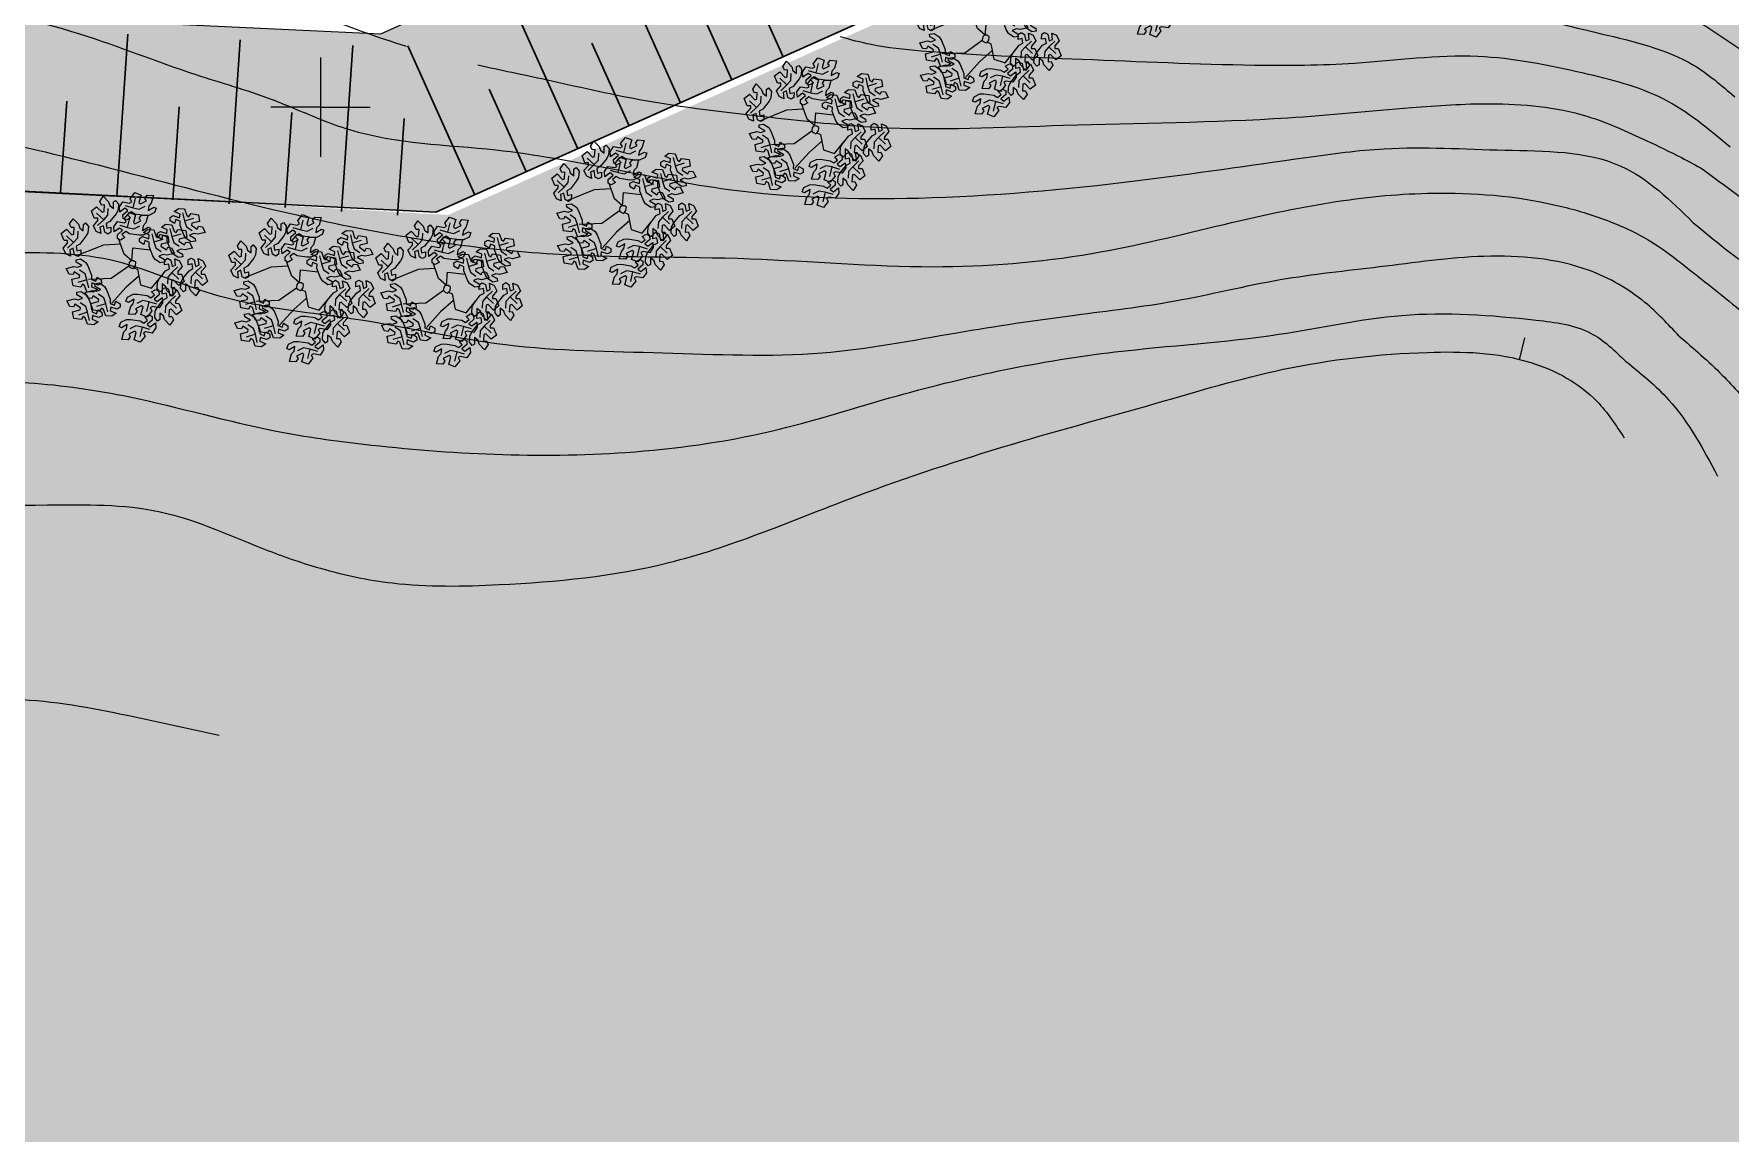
# Model space of a CAD drawing. Header units: millimetres. Extents: x 5637 to 6048, y 3385 to 3927.
# Drawn here: x 5907.7 to 5958.9, y 3505.3 to 3538.5 of the extents above; entities that cross this region are included whole.
import ezdxf

# ---------------------------------------------------------------- set-up
doc = ezdxf.new("R2010")
doc.units = ezdxf.units.MM
doc.layers.add('Contour Lines', color=253, linetype='Continuous')
doc.layers.add('net', color=250, linetype='Continuous')
for name, color, linetype, lineweight in [('ground 1', 7, 'Continuous', 30), ('hatch', 253, 'Continuous', 13), ('project gr', 250, 'Continuous', 30)]:
    doc.layers.add(name, color=color, linetype=linetype, lineweight=lineweight)
doc.layers.add('plants1', color=7, linetype='Continuous', true_color=0x89ee5d)
pattern_1 = [(45, (2816.3681, -1263.7476), (-0.265165043, 0.265165043), []), (135, (2816.3681, -1263.7476), (-0.79549513, 0.265165043), [0.9375, -0.5625])]

# ---------------------------------------------------------------- blocks, each defined once
blk = doc.blocks.new('net')
at = {"layer": 'ground 1', "color": 3, "lineweight": 15}
for p, q in [((0, 3), (0, -3)), ((0, 0), (-3, 0)), ((0, 0), (3, 0))]:
    blk.add_line(p, q, dxfattribs=at)
blk = doc.blocks.new('212')
at = {"color": 48, "linetype": 'Continuous'}
for p, q in [((2812.246, 4856.905), (2812.352, 4857.064)), ((2812.295, 4856.797), (2812.246, 4856.905)), ((2812.352, 4857.064), (2812.514, 4856.895)), ((2812.66, 4856.894), (2812.725, 4856.94)), ((2812.725, 4856.94), (2812.813, 4856.833)), ((2813.16, 4856.989), (2813.307, 4857.173)), ((2813.212, 4856.895), (2813.16, 4856.989)), ((2813.16, 4856.989), (2813.16, 4856.989)), ((2813.255, 4856.716), (2813.323, 4857.001)), ((2813.307, 4857.173), (2813.495, 4857.1)), ((2813.495, 4857.1), (2813.43, 4856.875)), ((2813.477, 4856.833), (2813.658, 4856.924)), ((2813.608, 4857), (2813.677, 4857.096)), ((2813.658, 4856.924), (2813.608, 4857)), ((2813.677, 4857.096), (2813.867, 4857.083)), ((2813.867, 4857.083), (2813.802, 4856.858)), ((2811.994, 4856.623), (2812.151, 4856.749)), ((2812.08, 4856.404), (2811.994, 4856.623)), ((2812.187, 4856.402), (2812.08, 4856.404)), ((2812.08, 4856.404), (2812.08, 4856.404)), ((2812.151, 4856.749), (2812.314, 4856.581)), ((2812.364, 4856.35), (2812.151, 4856.551)), ((2812.186, 4856.327), (2812.187, 4856.402)), ((2812.386, 4856.803), (2812.295, 4856.797)), ((2812.314, 4856.581), (2812.374, 4856.601)), ((2812.364, 4856.35), (2812.49, 4856.49)), ((2812.374, 4856.601), (2812.386, 4856.803)), ((2812.49, 4856.49), (2812.502, 4856.693)), ((2812.514, 4856.895), (2812.551, 4856.783)), ((2812.551, 4856.783), (2812.66, 4856.696)), ((2812.74, 4856.536), (2812.554, 4856.3)), ((2812.66, 4856.696), (2812.66, 4856.894)), ((2812.797, 4856.642), (2812.74, 4856.536)), ((2812.813, 4856.833), (2812.797, 4856.642)), ((2812.838, 4856.74), (2812.944, 4856.897)), ((2812.853, 4856.586), (2812.838, 4856.74)), ((2813.006, 4856.701), (2812.853, 4856.586)), ((2812.944, 4856.897), (2813.146, 4856.859)), ((2812.947, 4856.502), (2813.098, 4856.635)), ((2812.949, 4856.391), (2812.947, 4856.502)), ((2812.947, 4856.502), (2812.947, 4856.502)), ((2813.04, 4856.341), (2812.949, 4856.391)), ((2812.992, 4856.389), (2813.139, 4856.573)), ((2813.098, 4856.635), (2813.006, 4856.701)), ((2813.015, 4856.787), (2813.255, 4856.716)), ((2813.171, 4856.413), (2813.04, 4856.341)), ((2813.197, 4856.594), (2813.085, 4856.506)), ((2813.085, 4856.506), (2813.171, 4856.413)), ((2813.087, 4856.116), (2813.155, 4856.402)), ((2813.139, 4856.573), (2813.327, 4856.501)), ((2813.146, 4856.859), (2813.212, 4856.895)), ((2813.307, 4856.527), (2813.197, 4856.594)), ((2813.255, 4856.716), (2813.44, 4856.678)), ((2813.327, 4856.501), (2813.262, 4856.276)), ((2813.605, 4856.484), (2813.307, 4856.527)), ((2813.43, 4856.875), (2813.477, 4856.833)), ((2813.44, 4856.678), (2813.621, 4856.768)), ((2813.44, 4856.4), (2813.509, 4856.497)), ((2813.49, 4856.324), (2813.44, 4856.4)), ((2813.509, 4856.497), (2813.699, 4856.484)), ((2813.725, 4856.487), (2813.605, 4856.484)), ((2813.699, 4856.484), (2813.634, 4856.259)), ((2813.724, 4856.77), (2813.703, 4856.632)), ((2813.703, 4856.632), (2813.875, 4856.731)), ((2813.802, 4856.858), (2813.724, 4856.77)), ((2813.899, 4856.569), (2813.725, 4856.487)), ((2813.875, 4856.731), (2813.947, 4856.699)), ((2813.947, 4856.699), (2813.899, 4856.569)), ((2814.371, 4856.422), (2814.467, 4856.479)), ((2814.374, 4856.318), (2814.371, 4856.422)), ((2814.467, 4856.479), (2814.467, 4856.479)), ((2814.467, 4856.479), (2814.658, 4856.414)), ((2814.492, 4856.602), (2814.619, 4856.692)), ((2814.669, 4856.527), (2814.492, 4856.602)), ((2814.619, 4856.692), (2814.808, 4856.679)), ((2814.658, 4856.414), (2814.669, 4856.527)), ((2814.748, 4856.562), (2814.806, 4856.319)), ((2814.806, 4856.319), (2815.087, 4856.403)), ((2814.808, 4856.679), (2814.876, 4856.485)), ((2814.876, 4856.485), (2814.94, 4856.446)), ((2814.94, 4856.446), (2814.995, 4856.538)), ((2814.995, 4856.538), (2814.995, 4856.538)), ((2814.995, 4856.538), (2815.228, 4856.503)), ((2815.228, 4856.503), (2815.259, 4856.304)), ((2811.083, 4855.944), (2811.24, 4856.07)), ((2811.169, 4855.725), (2811.083, 4855.944)), ((2811.24, 4856.07), (2811.403, 4855.901)), ((2811.335, 4856.226), (2811.441, 4856.385)), ((2811.384, 4856.118), (2811.335, 4856.226)), ((2811.475, 4856.124), (2811.384, 4856.118)), ((2811.403, 4855.901), (2811.463, 4855.921)), ((2811.441, 4856.385), (2811.603, 4856.216)), ((2811.463, 4855.921), (2811.475, 4856.124)), ((2811.579, 4855.811), (2811.591, 4856.014)), ((2811.603, 4856.216), (2811.64, 4856.104)), ((2811.64, 4856.104), (2811.749, 4856.017)), ((2811.749, 4856.017), (2811.75, 4856.215)), ((2811.75, 4856.215), (2811.814, 4856.261)), ((2811.814, 4856.261), (2811.902, 4856.154)), ((2811.886, 4855.963), (2811.829, 4855.857)), ((2811.902, 4856.154), (2811.886, 4855.963)), ((2812.052, 4856.172), (2812.186, 4856.327)), ((2812.135, 4856.001), (2812.052, 4856.172)), ((2812.276, 4855.937), (2812.135, 4856.001)), ((2812.182, 4856.178), (2812.364, 4856.35)), ((2812.356, 4856.174), (2812.252, 4856.127)), ((2812.252, 4856.127), (2812.276, 4855.937)), ((2812.395, 4855.976), (2812.356, 4856.174)), ((2812.493, 4855.922), (2812.395, 4855.976)), ((2812.395, 4855.976), (2812.395, 4855.976)), ((2812.554, 4856.3), (2812.441, 4856.239)), ((2812.441, 4856.239), (2812.461, 4856.097)), ((2812.461, 4856.097), (2812.584, 4856.126)), ((2812.581, 4855.976), (2812.493, 4855.922)), ((2812.584, 4856.126), (2812.581, 4855.976)), ((2812.671, 4856.141), (2812.777, 4856.298)), ((2812.685, 4855.986), (2812.671, 4856.141)), ((2812.838, 4856.102), (2812.685, 4855.986)), ((2812.777, 4856.298), (2812.979, 4856.26)), ((2812.779, 4855.903), (2812.931, 4856.035)), ((2812.781, 4855.791), (2812.779, 4855.903)), ((2812.779, 4855.903), (2812.779, 4855.903)), ((2812.931, 4856.035), (2812.838, 4856.102)), ((2812.847, 4856.188), (2813.087, 4856.116)), ((2813.029, 4855.995), (2812.917, 4855.906)), ((2812.917, 4855.906), (2813.003, 4855.814)), ((2812.979, 4856.26), (2813.044, 4856.296)), ((2813.044, 4856.296), (2812.992, 4856.389)), ((2812.992, 4856.389), (2812.992, 4856.389)), ((2813.139, 4855.928), (2813.029, 4855.995)), ((2813.087, 4856.116), (2813.272, 4856.078)), ((2813.437, 4855.885), (2813.139, 4855.928)), ((2813.262, 4856.276), (2813.309, 4856.234)), ((2813.272, 4856.078), (2813.453, 4856.169)), ((2813.309, 4856.234), (2813.49, 4856.324)), ((2813.557, 4855.888), (2813.437, 4855.885)), ((2813.556, 4856.171), (2813.535, 4856.033)), ((2813.535, 4856.033), (2813.707, 4856.132)), ((2813.634, 4856.259), (2813.556, 4856.171)), ((2813.731, 4855.969), (2813.557, 4855.888)), ((2813.562, 4855.969), (2813.689, 4856.059)), ((2813.739, 4855.894), (2813.562, 4855.969)), ((2813.689, 4856.059), (2813.878, 4856.046)), ((2813.707, 4856.132), (2813.779, 4856.099)), ((2813.727, 4855.781), (2813.739, 4855.894)), ((2813.779, 4856.099), (2813.731, 4855.969)), ((2813.818, 4855.929), (2813.876, 4855.686)), ((2813.878, 4856.046), (2813.946, 4855.852)), ((2813.985, 4855.946), (2814.08, 4856.004)), ((2813.987, 4855.843), (2813.985, 4855.946)), ((2814.01, 4855.813), (2814.065, 4855.905)), ((2814.065, 4855.905), (2814.065, 4855.905)), ((2814.065, 4855.905), (2814.298, 4855.87)), ((2814.08, 4856.004), (2814.08, 4856.004)), ((2814.08, 4856.004), (2814.271, 4855.939)), ((2814.106, 4856.127), (2814.232, 4856.217)), ((2814.282, 4856.052), (2814.106, 4856.127)), ((2814.152, 4855.886), (2814.115, 4855.765)), ((2814.285, 4855.833), (2814.152, 4855.886)), ((2814.232, 4856.217), (2814.421, 4856.204)), ((2814.271, 4855.939), (2814.282, 4856.052)), ((2814.361, 4856.087), (2814.419, 4855.844)), ((2814.502, 4856.24), (2814.374, 4856.318)), ((2814.419, 4855.844), (2814.701, 4855.928)), ((2814.421, 4856.204), (2814.489, 4856.01)), ((2814.489, 4856.01), (2814.553, 4855.971)), ((2814.539, 4856.361), (2814.502, 4856.24)), ((2814.672, 4856.308), (2814.539, 4856.361)), ((2814.553, 4855.971), (2814.608, 4856.063)), ((2814.608, 4856.063), (2814.608, 4856.063)), ((2814.608, 4856.063), (2814.841, 4856.028)), ((2814.669, 4856.18), (2814.672, 4856.308)), ((2814.78, 4855.9), (2814.669, 4856.18)), ((2814.843, 4855.798), (2814.78, 4855.9)), ((2814.806, 4856.319), (2814.865, 4856.14)), ((2814.841, 4856.028), (2814.872, 4855.829)), ((2814.865, 4856.14), (2815.034, 4856.028)), ((2815.088, 4855.94), (2814.958, 4855.89)), ((2814.958, 4855.89), (2815.129, 4855.79)), ((2815.031, 4856.247), (2815.019, 4856.186)), ((2815.019, 4856.186), (2815.188, 4856.074)), ((2815.259, 4856.304), (2815.031, 4856.247)), ((2815.203, 4855.916), (2815.088, 4855.94)), ((2815.188, 4856.074), (2815.228, 4856.156)), ((2815.43, 4855.972), (2815.203, 4855.916)), ((2815.228, 4856.156), (2815.346, 4856.144)), ((2815.346, 4856.144), (2815.43, 4855.972)), ((2811.141, 4855.492), (2811.275, 4855.648)), ((2811.224, 4855.322), (2811.141, 4855.492)), ((2811.276, 4855.723), (2811.169, 4855.725)), ((2811.169, 4855.725), (2811.169, 4855.725)), ((2811.453, 4855.67), (2811.24, 4855.872)), ((2811.271, 4855.499), (2811.453, 4855.67)), ((2811.275, 4855.648), (2811.276, 4855.723)), ((2811.445, 4855.494), (2811.341, 4855.448)), ((2811.341, 4855.448), (2811.365, 4855.257)), ((2811.484, 4855.297), (2811.445, 4855.494)), ((2811.453, 4855.67), (2811.579, 4855.811)), ((2811.643, 4855.621), (2811.53, 4855.56)), ((2811.53, 4855.56), (2811.55, 4855.418)), ((2811.55, 4855.418), (2811.673, 4855.447)), ((2812.357, 4855.587), (2811.568, 4855.27)), ((2811.829, 4855.857), (2811.643, 4855.621)), ((2811.673, 4855.447), (2811.67, 4855.297)), ((2812.872, 4855.62), (2812.357, 4855.587)), ((2812.872, 4855.742), (2812.781, 4855.791)), ((2812.978, 4855.318), (2812.811, 4855.791)), ((2813.003, 4855.814), (2812.872, 4855.742)), ((2813.213, 4855.112), (2813.244, 4855.51)), ((2813.244, 4855.51), (2813.778, 4855.448)), ((2813.441, 4855.789), (2813.537, 4855.846)), ((2813.444, 4855.685), (2813.441, 4855.789)), ((2813.572, 4855.607), (2813.444, 4855.685)), ((2813.537, 4855.846), (2813.537, 4855.846)), ((2813.537, 4855.846), (2813.727, 4855.781)), ((2813.609, 4855.728), (2813.572, 4855.607)), ((2813.742, 4855.675), (2813.609, 4855.728)), ((2813.739, 4855.547), (2813.742, 4855.675)), ((2813.85, 4855.267), (2813.739, 4855.547)), ((2813.876, 4855.686), (2814.157, 4855.77)), ((2813.876, 4855.686), (2813.935, 4855.507)), ((2813.935, 4855.507), (2814.104, 4855.395)), ((2813.946, 4855.852), (2814.01, 4855.813)), ((2814.115, 4855.765), (2813.987, 4855.843)), ((2814.101, 4855.614), (2814.089, 4855.553)), ((2814.089, 4855.553), (2814.258, 4855.441)), ((2814.329, 4855.671), (2814.101, 4855.614)), ((2814.258, 4855.441), (2814.298, 4855.523)), ((2814.282, 4855.705), (2814.285, 4855.833)), ((2814.393, 4855.425), (2814.282, 4855.705)), ((2814.298, 4855.87), (2814.329, 4855.671)), ((2814.298, 4855.523), (2814.416, 4855.511)), ((2814.456, 4855.323), (2814.393, 4855.425)), ((2814.416, 4855.511), (2814.5, 4855.339)), ((2814.419, 4855.844), (2814.479, 4855.665)), ((2814.479, 4855.665), (2814.648, 4855.553)), ((2814.701, 4855.465), (2814.571, 4855.415)), ((2814.571, 4855.415), (2814.743, 4855.315)), ((2814.645, 4855.772), (2814.632, 4855.711)), ((2814.632, 4855.711), (2814.801, 4855.599)), ((2814.872, 4855.829), (2814.645, 4855.772)), ((2814.817, 4855.441), (2814.701, 4855.465)), ((2814.801, 4855.599), (2814.842, 4855.681)), ((2815.044, 4855.497), (2814.817, 4855.441)), ((2814.842, 4855.681), (2814.959, 4855.669)), ((2815, 4855.688), (2814.843, 4855.798)), ((2814.959, 4855.669), (2815.044, 4855.497)), ((2815.137, 4855.711), (2815, 4855.688)), ((2815.129, 4855.79), (2815.137, 4855.711)), ((2811.365, 4855.257), (2811.224, 4855.322)), ((2811.235, 4854.887), (2811.463, 4854.943)), ((2811.32, 4854.715), (2811.235, 4854.887)), ((2811.463, 4854.943), (2811.578, 4854.919)), ((2811.582, 4855.243), (2811.484, 4855.297)), ((2811.484, 4855.297), (2811.484, 4855.297)), ((2811.529, 4855.148), (2811.665, 4855.171)), ((2811.536, 4855.069), (2811.529, 4855.148)), ((2811.708, 4854.97), (2811.536, 4855.069)), ((2811.578, 4854.919), (2811.708, 4854.97)), ((2811.67, 4855.297), (2811.582, 4855.243)), ((2811.665, 4855.171), (2811.823, 4855.062)), ((2811.823, 4855.062), (2811.886, 4854.959)), ((2811.886, 4854.959), (2811.997, 4854.679)), ((2813.121, 4854.953), (2812.593, 4854.577)), ((2813.122, 4854.977), (2813.121, 4854.953)), ((2813.121, 4854.953), (2813.175, 4854.911)), ((2813.133, 4855.059), (2813.122, 4854.977)), ((2813.162, 4855.099), (2813.133, 4855.059)), ((2813.213, 4855.112), (2813.162, 4855.099)), ((2813.175, 4854.911), (2813.241, 4854.88)), ((2813.274, 4855.111), (2813.213, 4855.112)), ((2813.241, 4854.88), (2813.276, 4854.903)), ((2813.334, 4855.062), (2813.274, 4855.111)), ((2813.276, 4854.903), (2813.321, 4854.962)), ((2813.276, 4854.903), (2813.384, 4854.859)), ((2813.321, 4854.962), (2813.334, 4855.062)), ((2813.384, 4854.859), (2813.474, 4854.394)), ((2813.913, 4855.165), (2813.85, 4855.267)), ((2814.07, 4855.055), (2813.913, 4855.165)), ((2814.158, 4855.307), (2814.028, 4855.257)), ((2814.028, 4855.257), (2814.199, 4855.157)), ((2814.207, 4855.079), (2814.07, 4855.055)), ((2814.273, 4855.284), (2814.158, 4855.307)), ((2814.199, 4855.157), (2814.207, 4855.079)), ((2814.205, 4854.989), (2814.208, 4855.138)), ((2814.328, 4855.017), (2814.205, 4854.989)), ((2814.208, 4855.138), (2814.296, 4855.192)), ((2814.235, 4854.814), (2814.348, 4854.876)), ((2814.5, 4855.339), (2814.273, 4855.284)), ((2814.296, 4855.192), (2814.394, 4855.138)), ((2814.348, 4854.876), (2814.328, 4855.017)), ((2814.394, 4855.138), (2814.394, 4855.138)), ((2814.394, 4855.138), (2814.433, 4854.941)), ((2814.607, 4854.937), (2814.425, 4854.765)), ((2814.433, 4854.941), (2814.537, 4854.988)), ((2814.614, 4855.213), (2814.456, 4855.323)), ((2814.537, 4854.988), (2814.513, 4855.178)), ((2814.513, 4855.178), (2814.654, 4855.113)), ((2814.737, 4854.943), (2814.603, 4854.787)), ((2814.75, 4855.236), (2814.614, 4855.213)), ((2814.654, 4855.113), (2814.737, 4854.943)), ((2814.743, 4855.315), (2814.75, 4855.236)), ((2814.912, 4854.991), (2814.915, 4855.141)), ((2815.035, 4855.02), (2814.912, 4854.991)), ((2814.915, 4855.141), (2815.004, 4855.195)), ((2814.943, 4854.817), (2815.056, 4854.878)), ((2815.004, 4855.195), (2815.101, 4855.141)), ((2815.056, 4854.878), (2815.035, 4855.02)), ((2815.101, 4855.141), (2815.101, 4855.141)), ((2815.101, 4855.141), (2815.14, 4854.943)), ((2815.314, 4854.939), (2815.133, 4854.767)), ((2815.14, 4854.943), (2815.244, 4854.99)), ((2815.244, 4854.99), (2815.221, 4855.18)), ((2815.221, 4855.18), (2815.362, 4855.116)), ((2815.445, 4854.945), (2815.311, 4854.789)), ((2815.362, 4855.116), (2815.445, 4854.945)), ((2811.438, 4854.704), (2811.32, 4854.715)), ((2811.407, 4854.556), (2811.635, 4854.612)), ((2811.438, 4854.357), (2811.407, 4854.556)), ((2811.478, 4854.785), (2811.438, 4854.704)), ((2811.671, 4854.321), (2811.438, 4854.357)), ((2811.647, 4854.674), (2811.478, 4854.785)), ((2811.86, 4854.54), (2811.579, 4854.456)), ((2811.801, 4854.719), (2811.632, 4854.831)), ((2811.635, 4854.612), (2811.647, 4854.674)), ((2811.726, 4854.413), (2811.671, 4854.321)), ((2811.79, 4854.374), (2811.726, 4854.413)), ((2811.858, 4854.18), (2811.79, 4854.374)), ((2811.86, 4854.54), (2811.801, 4854.719)), ((2811.918, 4854.297), (2811.86, 4854.54)), ((2812.593, 4854.577), (2811.902, 4854.548)), ((2811.997, 4854.679), (2811.994, 4854.551)), ((2811.994, 4854.551), (2812.127, 4854.498)), ((2812.008, 4854.445), (2811.997, 4854.332)), ((2812.199, 4854.38), (2812.008, 4854.445)), ((2812.097, 4854.422), (2812.234, 4854.446)), ((2812.105, 4854.344), (2812.097, 4854.422)), ((2812.276, 4854.244), (2812.105, 4854.344)), ((2812.127, 4854.498), (2812.164, 4854.619)), ((2812.164, 4854.619), (2812.292, 4854.541)), ((2812.294, 4854.438), (2812.199, 4854.38)), ((2812.199, 4854.38), (2812.199, 4854.38)), ((2812.234, 4854.446), (2812.391, 4854.336)), ((2812.292, 4854.541), (2812.294, 4854.438)), ((2813.424, 4854.652), (2813.038, 4854.309)), ((2813.474, 4854.394), (2813.809, 4854.284)), ((2813.809, 4854.284), (2814.091, 4854.631)), ((2813.976, 4854.281), (2813.992, 4854.472)), ((2813.992, 4854.472), (2814.049, 4854.578)), ((2814.049, 4854.578), (2814.235, 4854.814)), ((2814.238, 4854.331), (2814.129, 4854.419)), ((2814.129, 4854.419), (2814.129, 4854.22)), ((2814.299, 4854.624), (2814.287, 4854.422)), ((2814.425, 4854.765), (2814.299, 4854.624)), ((2814.416, 4854.514), (2814.403, 4854.312)), ((2814.475, 4854.534), (2814.416, 4854.514)), ((2814.425, 4854.765), (2814.638, 4854.563)), ((2814.638, 4854.365), (2814.475, 4854.534)), ((2814.603, 4854.787), (2814.602, 4854.712)), ((2814.602, 4854.712), (2814.709, 4854.711)), ((2814.795, 4854.491), (2814.638, 4854.365)), ((2814.683, 4854.283), (2814.699, 4854.475)), ((2814.699, 4854.475), (2814.757, 4854.58)), ((2814.709, 4854.711), (2814.709, 4854.711)), ((2814.709, 4854.711), (2814.795, 4854.491)), ((2814.757, 4854.58), (2814.943, 4854.817)), ((2814.945, 4854.334), (2814.836, 4854.421)), ((2814.836, 4854.421), (2814.836, 4854.223)), ((2815.007, 4854.626), (2814.995, 4854.424)), ((2815.133, 4854.767), (2815.007, 4854.626)), ((2815.123, 4854.516), (2815.111, 4854.314)), ((2815.183, 4854.536), (2815.123, 4854.516)), ((2815.133, 4854.767), (2815.345, 4854.566)), ((2815.345, 4854.367), (2815.183, 4854.536)), ((2815.311, 4854.789), (2815.309, 4854.715)), ((2815.309, 4854.715), (2815.416, 4854.713)), ((2815.502, 4854.494), (2815.345, 4854.367)), ((2815.416, 4854.713), (2815.416, 4854.713)), ((2815.416, 4854.713), (2815.502, 4854.494)), ((2811.256, 4853.907), (2811.483, 4853.963)), ((2811.34, 4853.735), (2811.256, 4853.907)), ((2811.483, 4853.963), (2811.598, 4853.939)), ((2811.549, 4854.168), (2811.686, 4854.191)), ((2811.557, 4854.089), (2811.549, 4854.168)), ((2811.728, 4853.989), (2811.557, 4854.089)), ((2811.598, 4853.939), (2811.728, 4853.989)), ((2811.821, 4853.739), (2811.652, 4853.851)), ((2811.671, 4854.321), (2811.671, 4854.321)), ((2811.686, 4854.191), (2811.843, 4854.082)), ((2811.803, 4854.162), (2812.031, 4854.217)), ((2811.888, 4853.99), (2811.803, 4854.162)), ((2811.843, 4854.082), (2811.906, 4853.979)), ((2812.047, 4854.167), (2811.858, 4854.18)), ((2812.006, 4853.978), (2811.888, 4853.99)), ((2811.906, 4853.979), (2812.017, 4853.699)), ((2811.975, 4853.83), (2812.203, 4853.887)), ((2812.006, 4853.631), (2811.975, 4853.83)), ((2811.997, 4854.332), (2812.173, 4854.257)), ((2812.046, 4854.06), (2812.006, 4853.978)), ((2812.031, 4854.217), (2812.146, 4854.194)), ((2812.215, 4853.948), (2812.046, 4854.06)), ((2812.173, 4854.257), (2812.047, 4854.167)), ((2812.146, 4854.194), (2812.276, 4854.244)), ((2812.369, 4853.994), (2812.2, 4854.106)), ((2812.203, 4853.887), (2812.215, 4853.948)), ((2812.428, 4853.815), (2812.369, 4853.994)), ((2812.391, 4854.336), (2812.454, 4854.234)), ((2812.454, 4854.234), (2812.565, 4853.954)), ((2812.565, 4853.954), (2812.562, 4853.826)), ((2813.038, 4854.309), (2812.612, 4853.837)), ((2812.695, 4853.773), (2812.732, 4853.894)), ((2812.732, 4853.894), (2812.86, 4853.816)), ((2813.037, 4853.892), (2813.085, 4854.022)), ((2813.109, 4853.859), (2813.037, 4853.892)), ((2813.085, 4854.022), (2813.258, 4854.104)), ((2813.281, 4853.958), (2813.109, 4853.859)), ((2813.258, 4854.104), (2813.379, 4854.107)), ((2813.259, 4853.82), (2813.281, 4853.958)), ((2813.544, 4853.913), (2813.362, 4853.823)), ((2813.379, 4854.107), (2813.676, 4854.063)), ((2813.729, 4853.875), (2813.544, 4853.913)), ((2813.729, 4853.875), (2813.66, 4853.589)), ((2813.676, 4854.063), (2813.786, 4853.996)), ((2813.968, 4853.803), (2813.729, 4853.875)), ((2813.786, 4853.996), (2813.899, 4854.085)), ((2813.812, 4854.177), (2813.943, 4854.249)), ((2813.899, 4854.085), (2813.812, 4854.177)), ((2814.036, 4854.088), (2813.885, 4853.956)), ((2813.885, 4853.956), (2813.977, 4853.889)), ((2813.943, 4854.249), (2814.034, 4854.2)), ((2814.064, 4854.174), (2813.976, 4854.281)), ((2813.977, 4853.889), (2814.13, 4854.005)), ((2813.979, 4853.697), (2814.165, 4853.933)), ((2814.034, 4854.2), (2814.036, 4854.088)), ((2814.036, 4854.088), (2814.036, 4854.088)), ((2814.145, 4853.85), (2814.039, 4853.693)), ((2814.129, 4854.22), (2814.064, 4854.174)), ((2814.13, 4854.005), (2814.145, 4853.85)), ((2814.134, 4854.108), (2814.137, 4854.258)), ((2814.257, 4854.137), (2814.134, 4854.108)), ((2814.137, 4854.258), (2814.226, 4854.312)), ((2814.165, 4853.933), (2814.278, 4853.995)), ((2814.226, 4854.312), (2814.323, 4854.257)), ((2814.355, 4853.884), (2814.229, 4853.743)), ((2814.275, 4854.22), (2814.238, 4854.331)), ((2814.278, 4853.995), (2814.257, 4854.137)), ((2814.437, 4854.051), (2814.275, 4854.22)), ((2814.323, 4854.257), (2814.323, 4854.257)), ((2814.323, 4854.257), (2814.362, 4854.06)), ((2814.536, 4854.056), (2814.355, 4853.884)), ((2814.355, 4853.884), (2814.568, 4853.682)), ((2814.362, 4854.06), (2814.466, 4854.107)), ((2814.403, 4854.312), (2814.494, 4854.317)), ((2814.543, 4854.21), (2814.437, 4854.051)), ((2814.466, 4854.107), (2814.443, 4854.297)), ((2814.443, 4854.297), (2814.584, 4854.233)), ((2814.494, 4854.317), (2814.543, 4854.21)), ((2814.533, 4853.906), (2814.531, 4853.832)), ((2814.531, 4853.832), (2814.638, 4853.83)), ((2814.667, 4854.062), (2814.533, 4853.906)), ((2814.584, 4854.233), (2814.667, 4854.062)), ((2814.638, 4853.83), (2814.638, 4853.83)), ((2814.638, 4853.83), (2814.724, 4853.611)), ((2814.772, 4854.177), (2814.683, 4854.283)), ((2814.836, 4854.223), (2814.772, 4854.177)), ((2814.982, 4854.222), (2814.945, 4854.334)), ((2815.144, 4854.053), (2814.982, 4854.222)), ((2815.111, 4854.314), (2815.202, 4854.32)), ((2815.251, 4854.212), (2815.144, 4854.053)), ((2815.202, 4854.32), (2815.251, 4854.212)), ((2811.458, 4853.724), (2811.34, 4853.735)), ((2811.427, 4853.575), (2811.655, 4853.632)), ((2811.458, 4853.376), (2811.427, 4853.575)), ((2811.498, 4853.805), (2811.458, 4853.724)), ((2811.691, 4853.341), (2811.458, 4853.376)), ((2811.667, 4853.693), (2811.498, 4853.805)), ((2811.88, 4853.56), (2811.599, 4853.476)), ((2811.655, 4853.632), (2811.667, 4853.693)), ((2811.746, 4853.433), (2811.691, 4853.341)), ((2811.691, 4853.341), (2811.691, 4853.341)), ((2811.81, 4853.394), (2811.746, 4853.433)), ((2811.878, 4853.2), (2811.81, 4853.394)), ((2811.88, 4853.56), (2811.821, 4853.739)), ((2811.938, 4853.317), (2811.88, 4853.56)), ((2812.239, 4853.596), (2812.006, 4853.631)), ((2812.017, 4853.699), (2812.014, 4853.571)), ((2812.014, 4853.571), (2812.147, 4853.518)), ((2812.028, 4853.465), (2812.017, 4853.352)), ((2812.017, 4853.352), (2812.194, 4853.277)), ((2812.219, 4853.4), (2812.028, 4853.465)), ((2812.428, 4853.815), (2812.147, 4853.731)), ((2812.147, 4853.518), (2812.184, 4853.639)), ((2812.184, 4853.639), (2812.312, 4853.561)), ((2812.315, 4853.458), (2812.219, 4853.4)), ((2812.219, 4853.4), (2812.219, 4853.4)), ((2812.294, 4853.688), (2812.239, 4853.596)), ((2812.239, 4853.596), (2812.239, 4853.596)), ((2812.358, 4853.649), (2812.294, 4853.688)), ((2812.312, 4853.561), (2812.315, 4853.458)), ((2812.426, 4853.455), (2812.358, 4853.649)), ((2812.615, 4853.442), (2812.426, 4853.455)), ((2812.486, 4853.572), (2812.428, 4853.815)), ((2812.562, 4853.826), (2812.695, 4853.773)), ((2812.576, 4853.72), (2812.565, 4853.607)), ((2812.565, 4853.607), (2812.742, 4853.532)), ((2812.767, 4853.655), (2812.576, 4853.72)), ((2812.742, 4853.532), (2812.615, 4853.442)), ((2812.863, 4853.712), (2812.767, 4853.655)), ((2812.767, 4853.655), (2812.767, 4853.655)), ((2812.86, 4853.816), (2812.863, 4853.712)), ((2812.878, 4853.258), (2813.052, 4853.34)), ((2813.052, 4853.34), (2813.172, 4853.343)), ((2813.116, 4853.507), (2813.181, 4853.732)), ((2813.307, 4853.495), (2813.116, 4853.507)), ((2813.172, 4853.343), (2813.47, 4853.3)), ((2813.181, 4853.732), (2813.259, 4853.82)), ((2813.376, 4853.591), (2813.307, 4853.495)), ((2813.507, 4853.757), (2813.325, 4853.667)), ((2813.325, 4853.667), (2813.376, 4853.591)), ((2813.489, 4853.49), (2813.554, 4853.715)), ((2813.676, 4853.418), (2813.489, 4853.49)), ((2813.554, 4853.715), (2813.507, 4853.757)), ((2813.58, 4853.233), (2813.692, 4853.321)), ((2813.606, 4853.414), (2813.737, 4853.486)), ((2813.692, 4853.321), (2813.606, 4853.414)), ((2813.823, 4853.602), (2813.676, 4853.418)), ((2813.83, 4853.325), (2813.678, 4853.192)), ((2813.737, 4853.486), (2813.828, 4853.436)), ((2813.837, 4853.731), (2813.771, 4853.695)), ((2813.771, 4853.695), (2813.823, 4853.602)), ((2813.823, 4853.602), (2813.823, 4853.602)), ((2813.828, 4853.436), (2813.83, 4853.325)), ((2813.83, 4853.325), (2813.83, 4853.325)), ((2814.039, 4853.693), (2813.837, 4853.731)), ((2813.905, 4853.4), (2813.921, 4853.591)), ((2813.994, 4853.294), (2813.905, 4853.4)), ((2813.921, 4853.591), (2813.979, 4853.697)), ((2814.058, 4853.34), (2813.994, 4853.294)), ((2814.167, 4853.45), (2814.058, 4853.538)), ((2814.058, 4853.538), (2814.058, 4853.34)), ((2814.204, 4853.339), (2814.167, 4853.45)), ((2814.366, 4853.17), (2814.204, 4853.339)), ((2814.229, 4853.743), (2814.217, 4853.541)), ((2814.345, 4853.633), (2814.333, 4853.431)), ((2814.333, 4853.431), (2814.424, 4853.437)), ((2814.405, 4853.653), (2814.345, 4853.633)), ((2814.473, 4853.329), (2814.366, 4853.17)), ((2814.567, 4853.484), (2814.405, 4853.653)), ((2814.424, 4853.437), (2814.473, 4853.329)), ((2814.724, 4853.611), (2814.567, 4853.484)), ((2812.067, 4853.187), (2811.878, 4853.2)), ((2812.194, 4853.277), (2812.067, 4853.187)), ((2812.83, 4853.128), (2812.878, 4853.258)), ((2812.902, 4853.095), (2812.83, 4853.128)), ((2813.074, 4853.194), (2812.902, 4853.095)), ((2812.91, 4852.744), (2812.975, 4852.968)), ((2812.975, 4852.968), (2813.053, 4853.056)), ((2813.053, 4853.056), (2813.074, 4853.194)), ((2813.169, 4852.827), (2813.1, 4852.731)), ((2813.3, 4852.994), (2813.119, 4852.903)), ((2813.119, 4852.903), (2813.169, 4852.827)), ((2813.337, 4853.149), (2813.156, 4853.059)), ((2813.282, 4852.727), (2813.347, 4852.952)), ((2813.347, 4852.952), (2813.3, 4852.994)), ((2813.522, 4853.111), (2813.337, 4853.149)), ((2813.522, 4853.111), (2813.454, 4852.826)), ((2813.47, 4853.3), (2813.58, 4853.233)), ((2813.617, 4852.838), (2813.47, 4852.654)), ((2813.762, 4853.04), (2813.522, 4853.111)), ((2813.63, 4852.967), (2813.565, 4852.932)), ((2813.565, 4852.932), (2813.617, 4852.838)), ((2813.617, 4852.838), (2813.617, 4852.838)), ((2813.832, 4852.929), (2813.63, 4852.967)), ((2813.678, 4853.192), (2813.771, 4853.126)), ((2813.771, 4853.126), (2813.924, 4853.241)), ((2813.939, 4853.087), (2813.832, 4852.929)), ((2813.924, 4853.241), (2813.939, 4853.087)), ((2813.1, 4852.731), (2812.91, 4852.744)), ((2813.47, 4852.654), (2813.282, 4852.727))]:
    blk.add_line(p, q, dxfattribs=at)
at = {"layer": 'plants1', "color": 48, "linetype": 'Continuous'}
blk.add_line((2813.213, 4855.112), (2812.978, 4855.318), dxfattribs=at)

msp = doc.modelspace()

# ---------------------------------------------------------------- hatches: boundary and pattern name
at = {"layer": 'hatch'}
h = msp.add_hatch(dxfattribs=at)
h.set_pattern_fill('ANSI31', color=256, scale=8, style=0)
h.set_pattern_definition([(45, (2816.3681, -1263.7476), (-0.70710678, 0.70710678), [])])
edge = h.paths.add_edge_path()
edge.add_arc((5888.219, 3544.252), 5.1, 222.2097, 295.0107)
edge.add_line((5890.375, 3539.63), (5962.724, 3573.369))
edge.add_arc((5959.301, 3580.71), 8.1, 295.001, 379.152)
edge.add_line((5966.953, 3583.367), (5974.952, 3569.541))
edge.add_arc((5969.707, 3565.844), 6.417, 35.1771, 121.8211)
edge.add_line((5966.324, 3571.297), (5964.182, 3570.41))
edge.add_line((5964.182, 3570.41), (5950.36, 3564.025))
edge.add_line((5950.36, 3564.025), (5941.02, 3551.651))
edge.add_line((5941.02, 3551.651), (5918.251, 3541.464))
edge.add_line((5918.251, 3541.464), (5903.787, 3542.209))
edge.add_line((5903.787, 3542.209), (5887.478, 3534.62))
edge.add_line((5887.478, 3534.62), (5884.441, 3540.825))
at = {"layer": 'plants1'}
h = msp.add_hatch(dxfattribs=at)
h.set_pattern_fill('ANSI38', color=256, scale=3, style=0)
h.set_pattern_definition(pattern_1)
edge = h.paths.add_edge_path()
edge.add_line((5867.34, 3539.402), (5867.92, 3539.013))
edge.add_line((5867.92, 3539.013), (5868.308, 3538.645))
edge.add_line((5868.308, 3538.645), (5868.752, 3538.148))
edge.add_line((5868.752, 3538.148), (5869.041, 3537.742))
edge.add_line((5869.041, 3537.742), (5873.636, 3527.954))
edge.add_line((5873.636, 3527.954), (5903.83, 3542.008))
edge.add_line((5903.83, 3542.008), (5918.292, 3541.262))
edge.add_line((5918.292, 3541.262), (5941.162, 3551.495))
edge.add_line((5941.162, 3551.495), (5950.483, 3563.852))
edge.add_line((5950.483, 3563.852), (5964.275, 3570.231))
edge.add_line((5964.275, 3570.231), (5965.741, 3570.87))
edge.add_arc((5969.427, 3564.866), 7.045, 27.8009, 121.5464, ccw=False)
edge.add_arc((5969.675, 3565.205), 6.671, -45.7784, 26.2211, ccw=False)
edge.add_line((5974.327, 3560.424), (5968.693, 3565.053))
edge.add_line((5968.693, 3565.053), (5960.295, 3566.736))
edge.add_line((5960.295, 3566.736), (5952.863, 3563.409))
edge.add_line((5952.863, 3563.409), (5951.176, 3562.582))
edge.add_line((5951.176, 3562.582), (5942, 3550.445))
edge.add_line((5942, 3550.445), (5918.535, 3539.942))
edge.add_line((5918.535, 3539.942), (5904.708, 3540.697))
edge.add_line((5904.708, 3540.697), (5873.015, 3526.282))
edge.add_line((5873.015, 3526.282), (5867.474, 3538.114))
edge.add_line((5867.474, 3538.114), (5850.757, 3543.697))
edge.add_line((5850.757, 3543.697), (5843.662, 3553.614))
edge.add_arc((5860.091, 3565.369), 20.202, 201.3953, 215.5839, ccw=False)
edge.add_line((5841.281, 3557.999), (5825.633, 3591.334))
edge.add_line((5825.633, 3591.334), (5826.243, 3603.828))
edge.add_line((5826.243, 3603.828), (5807.932, 3643.213))
edge.add_line((5807.932, 3643.213), (5807.544, 3643.019))
edge.add_line((5807.544, 3643.019), (5797.983, 3663.178))
edge.add_line((5797.983, 3663.178), (5798.221, 3663.231))
edge.add_line((5798.221, 3663.231), (5798.431, 3663.244))
edge.add_arc((5796.471, 3658.681), 4.965, 43.2819, 66.7604, ccw=False)
edge.add_arc((5798.419, 3659.931), 2.724, 20.3316, 52.2783, ccw=False)
edge.add_line((5800.974, 3660.877), (5827.02, 3605.063))
edge.add_arc((5822.581, 3602.992), 4.898, -5.6385, 25.0165, ccw=False)
edge.add_line((5827.456, 3602.511), (5827.027, 3592.341))
edge.add_arc((5831.442, 3591.753), 4.454, 172.4152, 196.7576)
edge.add_line((5827.177, 3590.469), (5842.181, 3557.926))
edge.add_line((5842.181, 3557.926), (5843.932, 3555.588))
edge.add_line((5843.932, 3555.588), (5844.458, 3554.733))
edge.add_line((5844.458, 3554.733), (5845.512, 3553.146))
edge.add_line((5845.512, 3553.146), (5846.227, 3552.147))
edge.add_line((5846.227, 3552.147), (5850.021, 3546.975))
edge.add_arc((5853.593, 3549.596), 4.43, 216.2648, 225.9659)
edge.add_arc((5856.006, 3552.091), 7.901, 225.9659, 233.1983)
edge.add_arc((5852.865, 3547.894), 2.659, 233.1983, 246.1025)
edge.add_arc((5864.548, 3574.26), 31.498, 246.1025, 247.3946)
edge.add_line((5852.441, 3545.182), (5866.919, 3539.623))
edge.add_line((5866.919, 3539.623), (5867.34, 3539.402))
h = msp.add_hatch(dxfattribs=at)
h.set_pattern_fill('ANSI38', color=256, scale=3, style=0)
h.set_pattern_definition(pattern_1)
edge = h.paths.add_edge_path()
edge.add_line((5725.364, 3655.929), (5797.285, 3662.691))
edge.add_line((5797.285, 3662.691), (5824.807, 3603.238))
edge.add_line((5824.807, 3603.238), (5824.228, 3590.88))
edge.add_line((5824.228, 3590.88), (5841.23, 3554.438))
edge.add_line((5841.23, 3554.438), (5849.602, 3542.469))
edge.add_line((5849.602, 3542.469), (5866.561, 3537.067))
edge.add_line((5866.561, 3537.067), (5872.441, 3524.382))
edge.add_line((5872.441, 3524.382), (5904.707, 3539.095))
edge.add_line((5904.707, 3539.095), (5918.188, 3538.464))
edge.add_line((5918.188, 3538.464), (5942.734, 3549.513))
edge.add_line((5942.734, 3549.513), (5952.304, 3561.86))
edge.add_line((5952.304, 3561.86), (5960.573, 3565.61))
edge.add_line((5960.573, 3565.61), (5967.929, 3564.035))
edge.add_line((5967.929, 3564.035), (5968.822, 3563.47))
edge.add_line((5968.822, 3563.47), (5964.54, 3561.462))
edge.add_line((5964.54, 3561.462), (5955.845, 3557.471))
edge.add_line((5955.845, 3557.471), (5946.359, 3544.948))
edge.add_line((5946.359, 3544.948), (5919.845, 3533.075))
edge.add_line((5919.845, 3533.075), (5906.098, 3533.757))
edge.add_line((5906.098, 3533.757), (5874.594, 3519.437))
edge.add_arc((5872.372, 3524.323), 5.368, 204.0277, 294.4439, ccw=False)
edge.add_line((5867.469, 3522.138), (5862.463, 3532.33))
edge.add_line((5862.463, 3532.33), (5846.443, 3537.982))
edge.add_line((5846.443, 3537.982), (5836.473, 3552.342))
edge.add_line((5836.473, 3552.342), (5835.014, 3554.644))
edge.add_line((5835.014, 3554.644), (5818.867, 3589.841))
edge.add_line((5818.867, 3589.841), (5819.521, 3602.274))
edge.add_line((5819.521, 3602.274), (5801.553, 3640.604))
edge.add_line((5801.553, 3640.604), (5788.295, 3640.187))
edge.add_line((5788.295, 3640.187), (5786.912, 3635.335))
edge.add_line((5786.912, 3635.335), (5741.72, 3631.437))
edge.add_line((5741.72, 3631.437), (5726.648, 3641.007))
edge.add_line((5726.648, 3641.007), (5725.364, 3655.929))
at = {"layer": 'plants1', "lineweight": 9, "true_color": 0x87ea5d}
h = msp.add_hatch(dxfattribs=at)
h.set_pattern_fill('GRASS', color=83, style=0)
h.set_pattern_definition([(90, (2816.3681, -1263.7476), (-0.70710678, 0.70710678), [0.1875, -1.22671356]), (45, (2816.3681, -1263.7476), (-0.70710678, 0.70710678), [0.1875, -0.8125]), (135, (2816.3681, -1263.7476), (-0.70710678, -0.70710678), [0.1875, -0.8125])])
edge = h.paths.add_edge_path()
edge.add_line((5983.543, 3551.446), (5969.641, 3562.838))
edge.add_line((5969.641, 3562.838), (5966.492, 3561.769))
edge.add_line((5966.492, 3561.769), (5955.921, 3557.3))
edge.add_line((5955.921, 3557.3), (5946.239, 3544.639))
edge.add_line((5946.239, 3544.639), (5920.217, 3532.994))
edge.add_line((5920.217, 3532.994), (5906.122, 3533.806))
edge.add_line((5906.122, 3533.806), (5874.303, 3518.906))
edge.add_arc((5872.286, 3523.588), 5.098, 205.9057, 293.3056, ccw=False)
edge.add_line((5867.7, 3521.361), (5862.632, 3531.794))
edge.add_line((5862.632, 3531.794), (5846.301, 3537.846))
edge.add_line((5846.301, 3537.846), (5835.705, 3553.19))
edge.add_line((5835.705, 3553.19), (5829.87, 3565.464))
edge.add_line((5829.87, 3565.464), (5818.952, 3589.788))
edge.add_line((5818.952, 3589.788), (5819.105, 3602.063))
edge.add_line((5819.105, 3602.063), (5812.502, 3616.946))
edge.add_line((5812.502, 3616.946), (5783.214, 3614.413))
edge.add_line((5783.214, 3614.413), (5742.277, 3610.94))
edge.add_line((5742.277, 3610.94), (5740.644, 3628.009))
edge.add_line((5740.644, 3628.009), (5728.217, 3636.089))
edge.add_line((5728.217, 3636.089), (5724.527, 3634.145))
edge.add_line((5724.527, 3634.145), (5745.964, 3596.015))
edge.add_line((5745.964, 3596.015), (5750.559, 3599.374))
edge.add_line((5750.559, 3599.374), (5769.623, 3566.839))
edge.add_line((5769.623, 3566.839), (5734.816, 3545.998))
edge.add_line((5734.816, 3545.998), (5735.197, 3544.983))
edge.add_line((5735.197, 3544.983), (5738.117, 3540.416))
edge.add_line((5738.117, 3540.416), (5741.545, 3535.468))
edge.add_line((5741.545, 3535.468), (5749.037, 3527.602))
edge.add_line((5749.037, 3527.602), (5798.599, 3480.165))
edge.add_arc((5805.583, 3474.341), 9.094, 39.829, 140.171, ccw=False)
edge.add_line((5812.566, 3480.165), (5813.836, 3478.643))
edge.add_line((5813.836, 3478.643), (5821.581, 3487.397))
edge.add_line((5821.581, 3487.397), (5830.343, 3479.658))
edge.add_line((5830.343, 3479.658), (5822.089, 3470.396))
edge.add_line((5822.089, 3470.396), (5822.851, 3469.382))
edge.add_line((5822.851, 3469.382), (5809.501, 3454.18))
edge.add_line((5809.501, 3454.18), (5804.183, 3458.066))
edge.add_line((5804.183, 3458.066), (5802.357, 3455.686))
edge.add_line((5802.357, 3455.686), (5805.85, 3451.087))
edge.add_line((5805.85, 3451.087), (5796.325, 3440.222))
edge.add_line((5796.325, 3440.222), (5784.02, 3450.626))
edge.add_line((5784.02, 3450.626), (5793.014, 3461.339))
edge.add_line((5793.014, 3461.339), (5795.526, 3459.325))
edge.add_line((5795.526, 3459.325), (5796.853, 3460.965))
edge.add_line((5796.853, 3460.965), (5791.157, 3465.936))
edge.add_line((5791.157, 3465.936), (5792.654, 3467.652))
edge.add_arc((5786.627, 3472.912), 8, 318.8869, 400.7908)
edge.add_line((5792.683, 3478.138), (5782.845, 3488.438))
edge.add_line((5782.845, 3488.438), (5763.729, 3506.991))
edge.add_line((5763.729, 3506.991), (5752.522, 3518.421))
edge.add_line((5752.522, 3518.421), (5734.816, 3536.224))
edge.add_line((5734.816, 3536.224), (5726.083, 3549.349))
edge.add_line((5726.083, 3549.349), (5715.102, 3569.233))
edge.add_line((5715.102, 3569.233), (5688.066, 3610.011))
edge.add_line((5688.066, 3610.011), (5687.669, 3609.779))
edge.add_line((5687.669, 3609.779), (5701.642, 3588.088))
edge.add_line((5701.642, 3588.088), (5696.039, 3584.445))
edge.add_line((5696.039, 3584.445), (5702.714, 3568.95))
edge.add_line((5702.714, 3568.95), (5693.954, 3563.085))
edge.add_line((5693.954, 3563.085), (5685.569, 3556.596))
edge.add_line((5685.569, 3556.596), (5723.081, 3502.397))
edge.add_line((5723.081, 3502.397), (5785.06, 3394.671))
edge.add_line((5785.06, 3394.671), (5883.788, 3413.05))
edge.add_line((5883.788, 3413.05), (5919.33, 3457.939))
edge.add_line((5919.33, 3457.939), (5966.333, 3498.085))
edge.add_line((5966.333, 3498.085), (6010.1, 3522.463))
edge.add_line((6010.1, 3522.463), (6039.964, 3496.517))
edge.add_line((6039.964, 3496.517), (6039.964, 3522.841))
edge.add_line((6039.964, 3522.841), (6037.045, 3526.909))
edge.add_line((6037.045, 3526.909), (6033.325, 3517.218))
edge.add_line((6033.325, 3517.218), (6030.351, 3517.764))
edge.add_line((6030.351, 3517.764), (6029.211, 3517.176))
edge.add_line((6029.211, 3517.176), (6022.483, 3530.585))
edge.add_line((6022.483, 3530.585), (6022.593, 3530.842))
edge.add_line((6022.593, 3530.842), (5996.701, 3552.464))
edge.add_line((5996.701, 3552.464), (5983.543, 3551.446))

# ---------------------------------------------------------------- linework, layer by layer
at = {"layer": 'Contour Lines', "lineweight": 5, "ltscale": 0.5}
msp.add_line((5952.566, 3528.618), (5952.733, 3529.282), dxfattribs=at)
for points, knots in [([(5898.447, 3540.695), (5899.318, 3540.437), (5901.324, 3539.842), (5904.946, 3539.49), (5908.839, 3538.671), (5912.161, 3537.319), (5914.641, 3536.631), (5915.869, 3536.081), (5916.368, 3535.883)], [0, 0, 0, 0, 5.439704, 12.52629, 21.771433, 29.19618, 33.988585, 37.209259, 37.209259, 37.209259, 37.209259]), ([(5954.149, 3540.515), (5954.565, 3540.393), (5955.695, 3540.029), (5957.666, 3539.096), (5959.082, 3538.107), (5959.877, 3537.552)], [11.549549, 11.549549, 11.549549, 11.549549, 14.16608, 18.717927, 24.527216, 24.527216, 24.527216, 24.527216]), ([(5947.209, 3539.012), (5947.333, 3539.025), (5948.683, 3539.165), (5951.33, 3539.408), (5954.716, 3538.523), (5957.516, 3537.896), (5958.67, 3536.908), (5959.07, 3536.565)], [13.864469, 13.864469, 13.864469, 13.864469, 14.606933, 21.924089, 29.667028, 35.557901, 38.68672, 38.68672, 38.68672, 38.68672]), ([(5895.187, 3536.877), (5895.875, 3536.998), (5897.889, 3537.352), (5901.28, 3536.301), (5905.407, 3535.53), (5909.998, 3534.444), (5913.632, 3533.452), (5915.886, 3532.939), (5916.368, 3532.835)], [0, 0, 0, 0, 4.152857, 12.153437, 20.717393, 29.505278, 40.397971, 43.349566, 43.349566, 43.349566, 43.349566]), ([(5921.117, 3537.526), (5921.8, 3537.372), (5923.43, 3537.04), (5926.351, 3536.347), (5929.701, 3535.979), (5933.964, 3535.485), (5939.179, 3535.769), (5944.567, 3535.786), (5948.855, 3536.214), (5951.865, 3536.425), (5954.322, 3536.199), (5956.171, 3535.356), (5957.334, 3534.8), (5957.9, 3534.492), (5958.119, 3534.372)], [37.485039, 37.485039, 37.485039, 37.485039, 41.681177, 47.443971, 55.491982, 61.876522, 73.160117, 86.723921, 94.208838, 98.983245, 104.858277, 108.733265, 111.097958, 112.597519, 112.597519, 112.597519, 112.597519]), ([(5916.368, 3535.883), (5916.655, 3535.769), (5918.336, 3535.147), (5922.595, 3535.088), (5928.187, 3533.586), (5934.728, 3533.391), (5940.551, 3533.915), (5945.206, 3534.611), (5948.909, 3535.116), (5952.041, 3534.904), (5955.571, 3534.954), (5957.131, 3533.432), (5957.817, 3532.763)], [37.209259, 37.209259, 37.209259, 37.209259, 39.063962, 47.996403, 62.235067, 73.723123, 87.009112, 97.26722, 102.026886, 109.29847, 116.372624, 121.92665, 121.92665, 121.92665, 121.92665]), ([(5958.119, 3534.372), (5958.971, 3533.729), (5960.71, 3532.415), (5963.776, 3530.722), (5966.556, 3529.103), (5968.688, 3527.641), (5969.566, 3526.654), (5969.887, 3526.243), (5969.93, 3526.188)], [0, 0, 0, 0, 6.396211, 13.058, 20.970494, 25.74393, 28.446978, 28.864425, 28.864425, 28.864425, 28.864425]), ([(5916.368, 3532.835), (5918.618, 3532.349), (5922.931, 3531.65), (5929.135, 3531.794), (5934.617, 3531.286), (5939.444, 3531.671), (5943.511, 3532.699), (5946.99, 3533.467), (5950.431, 3533.756), (5953.174, 3533.497), (5955.278, 3532.836), (5956.483, 3532.281), (5957.135, 3531.783), (5957.428, 3531.56)], [43.349566, 43.349566, 43.349566, 43.349566, 57.127483, 69.444816, 80.489112, 90.117016, 98.303614, 105.642001, 111.459237, 118.976667, 121.967568, 124.673124, 126.877132, 126.877132, 126.877132, 126.877132]), ([(5957.817, 3532.763), (5958.451, 3532.231), (5959.875, 3531.037), (5962.499, 3529.981), (5965.046, 3528.534), (5967.3, 3527.662), (5968.294, 3526.576), (5968.541, 3526.188)], [0, 0, 0, 0, 4.937961, 11.092404, 16.785389, 22.575851, 25.335594, 25.335594, 25.335594, 25.335594]), ([(5916.368, 3529.989), (5915.266, 3530.136), (5913.085, 3530.428), (5910.011, 3531.907), (5906.452, 3531.83), (5902.659, 3531.87), (5898.255, 3532.306), (5894.353, 3530.457), (5890.747, 3530.836), (5888.081, 3530.778), (5886.453, 3530.764), (5885.692, 3530.757)], [84.014582, 84.014582, 84.014582, 84.014582, 90.658109, 97.19327, 104.04808, 111.603549, 120.155385, 130.083821, 136.355585, 141.557954, 146.12036, 146.12036, 146.12036, 146.12036]), ([(5957.38, 3529.347), (5957.052, 3529.699), (5956.283, 3530.522), (5954.335, 3531.636), (5951.49, 3531.869), (5948.397, 3531.406), (5945.258, 3531.099), (5942.241, 3530.332), (5938.958, 3529.96), (5935.412, 3529.431), (5931.296, 3528.625), (5926.726, 3528.861), (5922.041, 3528.887), (5918.651, 3529.685), (5916.772, 3529.935), (5916.368, 3529.989)], [0, 0, 0, 0, 2.880051, 6.742399, 13.142355, 19.517288, 25.55463, 32.025542, 38.143113, 45.349315, 53.563304, 63.18413, 72.687951, 81.580302, 84.014582, 84.014582, 84.014582, 84.014582]), ([(5916.368, 3526.244), (5916.798, 3526.182), (5919.856, 3525.799), (5924.429, 3525.571), (5929.849, 3526.313), (5934.637, 3527.875), (5939.771, 3528.936), (5944.909, 3529.212), (5949.113, 3530.166), (5952.251, 3529.936), (5954.696, 3529.624), (5955.446, 3528.9), (5955.782, 3528.576)], [71.9126, 71.9126, 71.9126, 71.9126, 74.520453, 90.377271, 99.23618, 107.155331, 120.560295, 130.523634, 138.022357, 146.151592, 149.522136, 152.259545, 152.259545, 152.259545, 152.259545]), ([(5916.368, 3522.33), (5917.081, 3522.126), (5918.858, 3521.749), (5922.411, 3521.817), (5927.126, 3522.272), (5932.002, 3524.377), (5936.892, 3526.022), (5941.322, 3527.209), (5945.545, 3528.488), (5949.362, 3528.918), (5952.689, 3528.837), (5954.802, 3527.687), (5955.481, 3526.65), (5955.734, 3526.265)], [83.013573, 83.013573, 83.013573, 83.013573, 87.443765, 93.897301, 104.225848, 115.627964, 125.504483, 135.197712, 143.147725, 151.913779, 158.191785, 162.828671, 165.573589, 165.573589, 165.573589, 165.573589]), ([(5880.698, 3527.895), (5881.279, 3527.915), (5882.928, 3527.971), (5885.867, 3528.239), (5889.048, 3527.314), (5892.425, 3527.013), (5895.795, 3527.041), (5899.773, 3527.562), (5903.703, 3527.963), (5907.451, 3528.023), (5911.099, 3527.494), (5913.979, 3526.63), (5915.919, 3526.309), (5916.368, 3526.244)], [0, 0, 0, 0, 3.494911, 9.91037, 17.514643, 23.102482, 30.229368, 37.682279, 47.155443, 53.925657, 60.113795, 69.188934, 71.9126, 71.9126, 71.9126, 71.9126]), ([(5875.441, 3524.965), (5876.147, 3524.992), (5877.693, 3525.051), (5880.528, 3524.436), (5883.759, 3523.071), (5889.192, 3523.169), (5895.169, 3524.672), (5902.041, 3524.237), (5907.247, 3524.218), (5911.603, 3524.296), (5914.206, 3523.039), (5915.838, 3522.481), (5916.368, 3522.33)], [0, 0, 0, 0, 4.225013, 9.246759, 17.266504, 25.014721, 41.255376, 54.058845, 65.940513, 72.75269, 79.717912, 83.013573, 83.013573, 83.013573, 83.013573])]:
    msp.add_open_spline(points, degree=3, knots=knots, dxfattribs=at)
msp.add_open_spline([(5916.368, 3539.003), (5917.224, 3538.681), (5918.08, 3538.36), (5918.951, 3538.09)], degree=3, dxfattribs=at)
for points in [[(5958.928, 3535.044), (5956.905, 3536.5), (5954.497, 3537.273), (5951.315, 3537.778), (5947.597, 3537.57), (5944.564, 3537.511), (5939.36, 3537.689), (5934.504, 3537.944), (5932.991, 3538.138), (5932.06, 3538.37)], [(5957.428, 3531.56), (5959.109, 3530.219), (5961.575, 3528.117), (5964.365, 3525.989), (5965.408, 3525.075), (5965.702, 3524.586), (5966.122, 3523.333), (5966.322, 3521.519)], [(5957.38, 3529.347), (5958.69, 3528.163), (5959.704, 3527.025), (5960.718, 3525.625), (5961.243, 3524.597), (5961.881, 3522.753)], [(5955.782, 3528.576), (5957.072, 3527.417), (5958.549, 3525.114)], [(5913.3, 3517.284), (5910.344, 3517.92), (5906.939, 3518.369), (5906.639, 3518.369), (5899.342, 3519.191), (5893.466, 3520.164), (5889.425, 3520.875), (5886.169, 3521.436), (5882.838, 3522.371), (5879.646, 3523.197), (5876.278, 3523.496), (5873.247, 3523.122), (5870.852, 3523.122)]]:
    msp.add_spline(points, degree=3, dxfattribs=at)
at = {"layer": 'plants1'}
msp.add_lwpolyline([(5904.707, 3539.095), (5918.188, 3538.464), (5942.734, 3549.513), (5952.304, 3561.86), (5960.573, 3565.61), (5967.929, 3564.035), (5968.822, 3563.47), (5964.54, 3561.462), (5955.845, 3557.471), (5946.359, 3544.948), (5919.845, 3533.075), (5906.098, 3533.757)], dxfattribs=at)
at = {"layer": 'project gr', "lineweight": 30}
for p, q in [((5946.359, 3544.948), (5919.845, 3533.075)), ((5919.845, 3533.075), (5906.06, 3533.782))]:
    msp.add_line(p, q, dxfattribs=at)
for points in [[(5928.326, 3542.248), (5930.337, 3537.773)], [(5925.219, 3540.867), (5927.234, 3536.383)], [(5922.112, 3539.486), (5924.131, 3534.994)], [(5927.663, 3539.575), (5928.785, 3537.078)], [(5910.547, 3538.452), (5910.211, 3533.567)], [(5913.943, 3538.279), (5913.603, 3533.334)], [(5917.339, 3538.106), (5916.995, 3533.101)], [(5919.006, 3538.104), (5921.017, 3533.628)], [(5924.56, 3538.185), (5925.682, 3535.689)], [(5921.457, 3536.795), (5922.567, 3534.325)], [(5908.704, 3536.432), (5908.515, 3533.684)], [(5912.1, 3536.258), (5911.907, 3533.451)], [(5915.496, 3536.084), (5915.299, 3533.218)], [(5918.892, 3535.91), (5918.691, 3532.985)]]:
    msp.add_lwpolyline(points, dxfattribs=at)

# ---------------------------------------------------------------- block references
at = {"layer": 'net', "lineweight": 5, "ltscale": 0.5, "xscale": 0.5, "yscale": 0.5, "zscale": 0.5}
msp.add_blockref('net', (5916.368, 3536.252), dxfattribs=at)
msp.add_blockref('net', (5916.368, 3536.252), dxfattribs=at)
at = {"layer": 'plants1'}
for p in [(3128.125, -1314.288), (3123.226, -1316.693), (3118.079, -1319.431), (3112.268, -1321.836), (3097.453, -1323.503), (3102.518, -1324.167), (3106.954, -1324.242)]:
    msp.add_blockref('212', p, dxfattribs=at)

doc.saveas('drawing.dxf')
